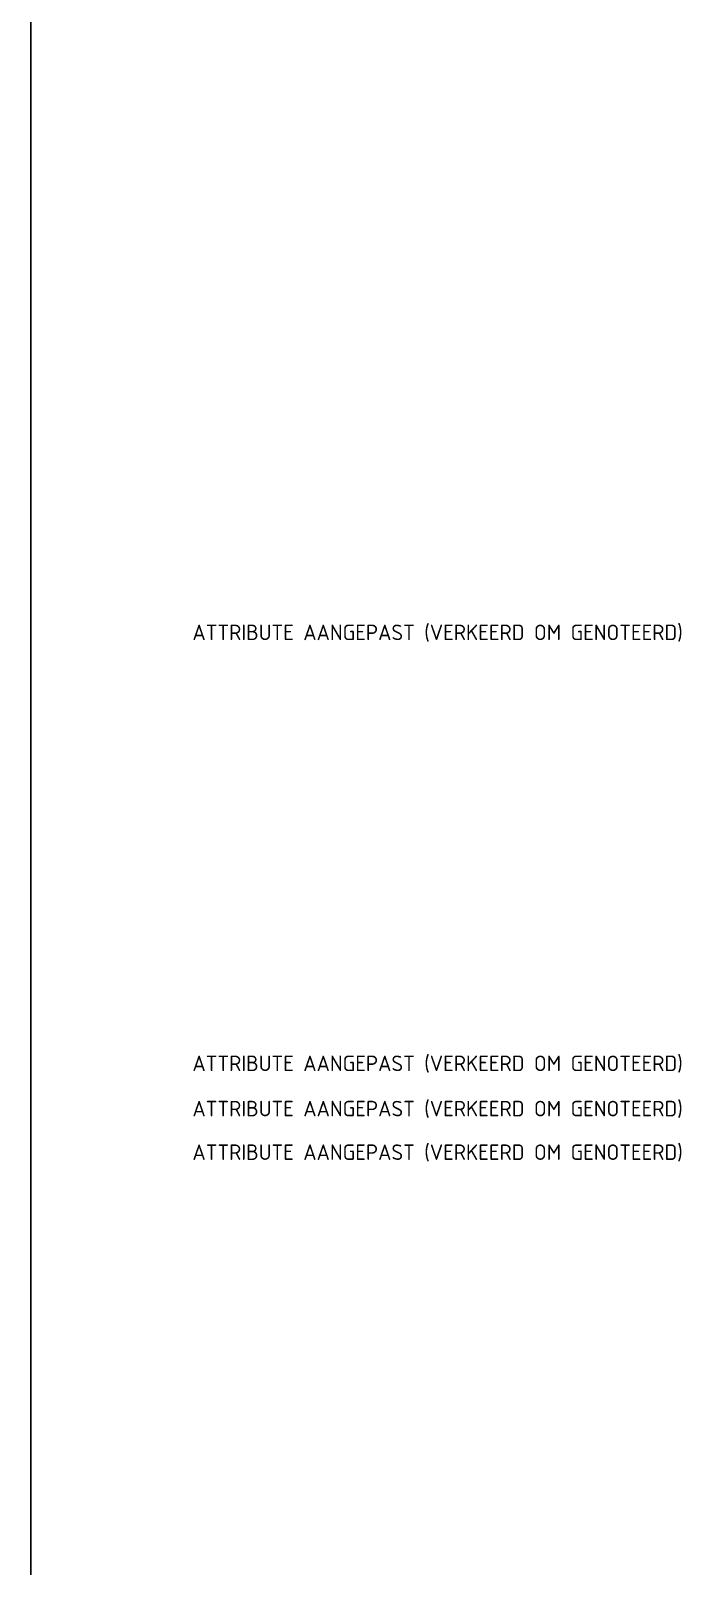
# Model space of a CAD drawing. Header units: metres. Extents: x -77 to 448, y 4806 to 5239.
# Drawn here: x 114.44 to 129.72, y 4910.81 to 4946.38 of the extents above; entities that cross this region are included whole.
import ezdxf

# ---------------------------------------------------------------- set-up
doc = ezdxf.new("R2010")
doc.units = ezdxf.units.M
doc.layers.add('N-WE-OG-T18', color=10, linetype='Continuous', lineweight=18)
doc.styles.add('NLCS-ISO-ANNOTATIEF-T18', font='NLCS-ISO.ttf', dxfattribs={"height": 1.8})

msp = doc.modelspace()

# ---------------------------------------------------------------- linework, layer by layer
msp.add_lwpolyline([(114.437, 5092.542), (174.152, 5092.542), (174.152, 4812.674), (114.437, 4812.674)], close=True)

# ---------------------------------------------------------------- texts
at = {"layer": 'N-WE-OG-T18', "style": 'NLCS-ISO-ANNOTATIEF-T18'}
for p in [(118.183, 4932.264), (118.183, 4922.279), (118.183, 4921.231), (118.183, 4920.221)]:
    msp.add_text('ATTRIBUTE AANGEPAST (VERKEERD OM GENOTEERD)', height=0.36, dxfattribs=at).set_placement(p)

doc.saveas('drawing.dxf')
